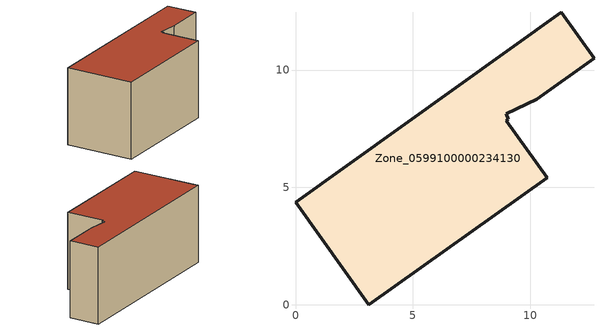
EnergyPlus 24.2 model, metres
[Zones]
Zone_0599100000234130
 floor ground (C_G): 10.28,8.77 8.98,8.13 9.07,7.91 8.99,7.84 10.72,5.41 3.12,0 0,4.38 11.33,12.46 12.73,10.51 z0
 wall outside (C_F): 3.12,0 10.72,5.41 8.99,7.84 9.07,7.91 8.98,8.13 10.28,8.77 12.73,10.51 11.33,12.46 0,4.38 3.12,0 z0:5.98
 roof outside (C_R): 9.07,7.91 8.98,8.13 10.28,8.77 12.73,10.51 11.33,12.46 0,4.38 3.12,0 10.72,5.41 8.99,7.84 z5.98
[BUILDING]
Pand.0599100000234130: North Axis=0; Terrain=City; Loads Convergence Tolerance Value=0.04; Temperature Convergence Tolerance Value=0.4; Solar Distribution=FullExterior; Maximum Number of Warmup Days=25; Minimum Number of Warmup Days=1
[Site:Location]
Rotterdam.The.Hague.AP_ZH_NLD Design_Conditions: Latitude=51.96; Longitude=4.45; Time Zone=1; Elevation=-4.5
[SITE:GROUNDTEMPERATURE:BUILDINGSURFACE]
18, 18, 18, 18, 18, 18, 18, 18, 18, 18, 18, 18
[MATERIAL] Thermal Absorptance=0.9; Solar Absorptance=0.7; Visible Absorptance=0.7
Name | Roughness | Thickness | Conductivity | Density | Specific Heat
G.TI.1975-1991 | MediumSmooth | 0.15 | 0.288461 | 540 | 1210
F.TI.1975-1991 | Rough | 0.3 | 0.230769 | 1920 | 840
R.TI.1975-1991 | MediumRough | 0.2 | 0.153846 | 1500 | 1000
[CONSTRUCTION]
C_G: G.TI.1975-1991
C_F: F.TI.1975-1991
C_R: R.TI.1975-1991
[ZONE]
Zone_0599100000234130: Type=1; Multiplier=1; Ceiling Height=Autocalculate; Volume=Autocalculate; Floor Area=autocalculate; Part of Total Floor Area=Yes
[ZONEINFILTRATION:DESIGNFLOWRATE]
Infil_Zone_0599100000234130: Zone or ZoneList or Space or SpaceList=Zone_0599100000234130; Schedule=AlwaysOn; Design Flow Rate Calculation Method=Flow/Area; Flow Rate per Floor Area=0.003; Constant Term Coefficient=1; Temperature Term Coefficient=0; Velocity Term Coefficient=0; Velocity Squared Term Coefficient=0
[HVACTEMPLATE:ZONE:IDEALLOADSAIRSYSTEM]
Zone_0599100000234130: Maximum Heating Supply Air Temperature=50; Minimum Cooling Supply Air Temperature=13; Maximum Heating Supply Air Humidity Ratio=0.0156; Minimum Cooling Supply Air Humidity Ratio=0.0077; Heating Limit=NoLimit; Cooling Limit=NoLimit; Dehumidification Control Type=ConstantSensibleHeatRatio; Cooling Sensible Heat Ratio=0.7; Dehumidification Setpoint=60; Humidification Control Type=None; Humidification Setpoint=30; Outdoor Air Method=None; Outdoor Air Flow Rate per Person=0.00944; Outdoor Air Flow Rate per Zone Floor Area=0; Outdoor Air Flow Rate per Zone=0; Demand Controlled Ventilation Type=None; Outdoor Air Economizer Type=NoEconomizer; Heat Recovery Type=None; Sensible Heat Recovery Effectiveness=0.7; Latent Heat Recovery Effectiveness=0.65
[ZONECONTROL:THERMOSTAT]
ThermostatControl_Zone_0599100000234130: Zone or ZoneList=Zone_0599100000234130; Control Type Schedule=DualSetpointControlType; Control 1=Thermostat_Zone_0599100000234130; Temperature Difference Between Cutout And Setpoint=0
[THERMOSTATSETPOINT:DUALSETPOINT]
Thermostat_Zone_0599100000234130: Heating Setpoint Temperature Schedule=HeatingSetpoint_Zone_0599100000234130; Cooling Setpoint Temperature Schedule=CoolingSetpoint_Zone_0599100000234130
[SCHEDULE:COMPACT]
HeatingSetpoint_Zone_0599100000234130: Through: 12/31, For: AllDays, Until: 24:00, 21
CoolingSetpoint_Zone_0599100000234130: Through: 12/31, For: AllDays, Until: 24:00, 24
DualSetpointControlType: Through: 12/31, For: AllDays, Until: 24:00, 4
AlwaysOn: Through: 12/31, For: AllDays, Until: 24:00, 1
